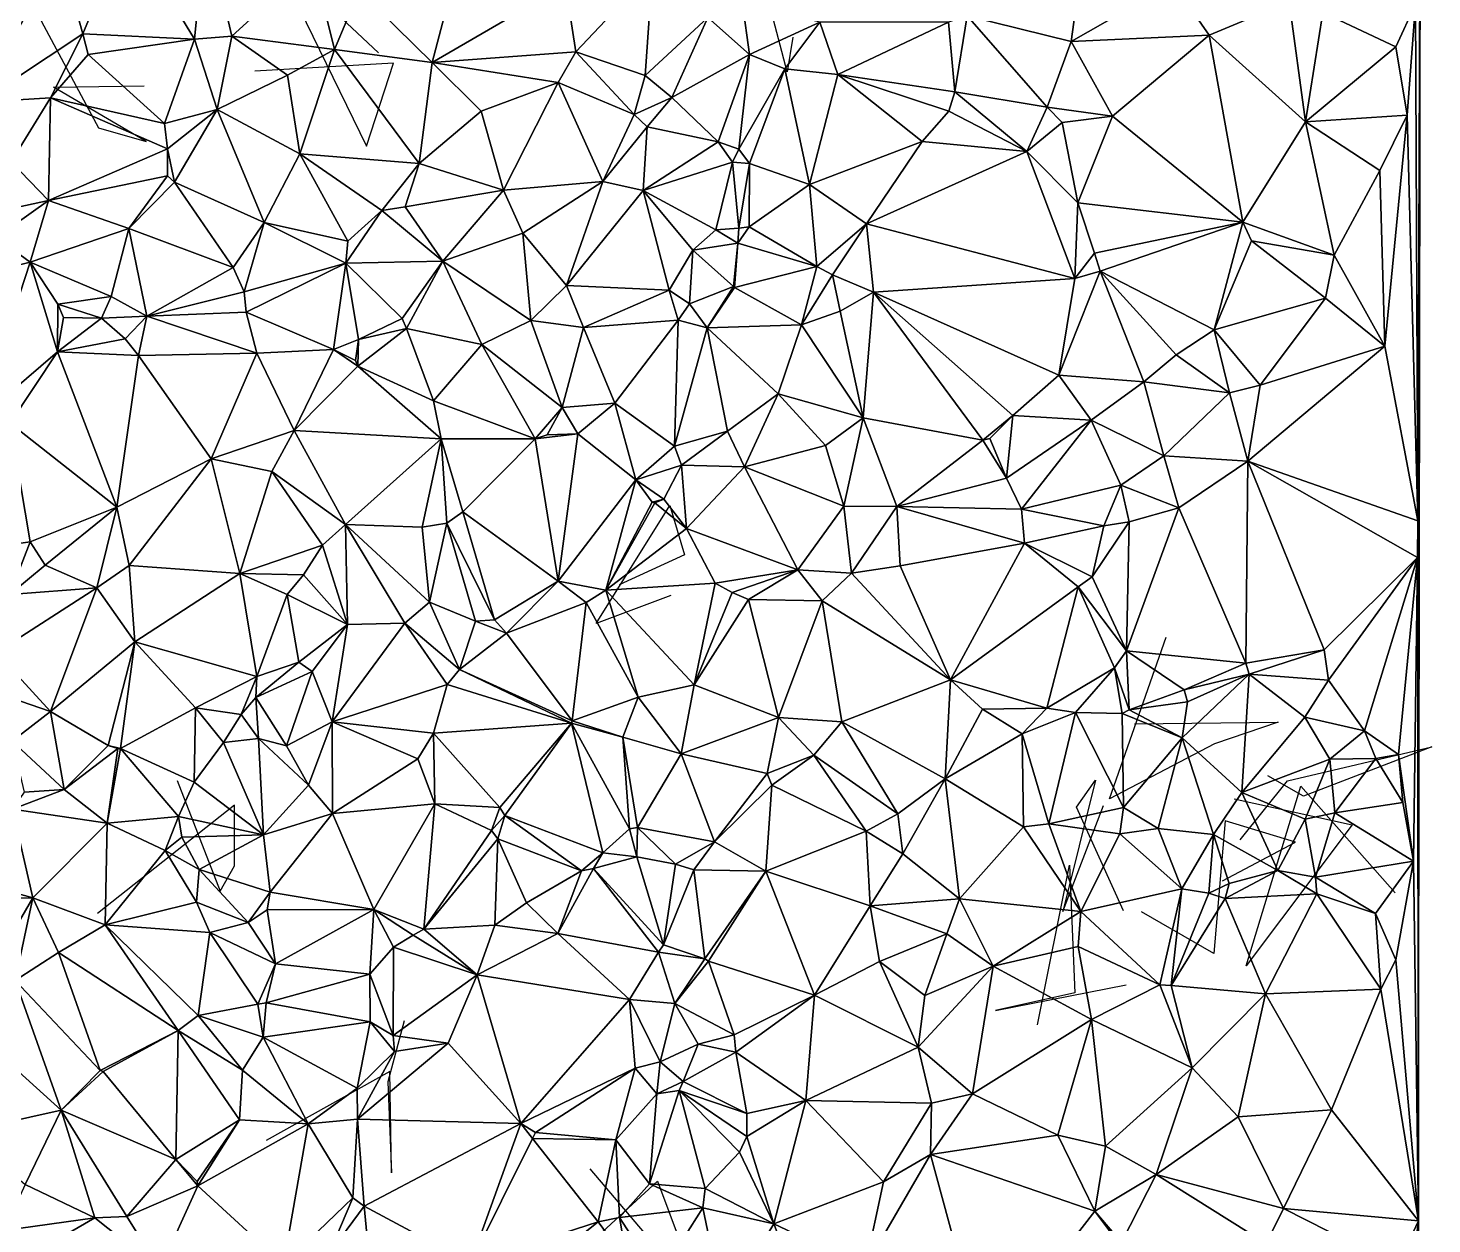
# Model space of a CAD drawing. Header units: metres. Extents: x -15.7 to 15.6, y -15.5 to 15.7.
# Drawn here: x 0.85 to 15.09, y -3.71 to 8.42 of the extents above; entities that cross this region are included whole.
import ezdxf

# ---------------------------------------------------------------- set-up
doc = ezdxf.new("R2010")
doc.units = ezdxf.units.M
doc.layers.add('CRACKS', color=1, linetype='Continuous')
doc.layers.add('STREET_MESH', color=7, linetype='Continuous')

msp = doc.modelspace()

# ---------------------------------------------------------------- linework, layer by layer
at = {"layer": 'CRACKS'}
for points in [[(8.608, 8.329, 0.1), (8.551, 7.976, 0.1), (8.148, 9.513, 0.1), (8.814, 9.637, 0.1), (7.325, 9.509, 0.1)], [(4.406, 8.169, 0.1), (3.331, 9.181, 0.1), (4.284, 7.223, 0.1), (4.557, 8.066, 0.1), (3.151, 7.985, 0.1)], [(0.909, 8.633, 0.1), (1.565, 7.407, 0.1), (2.05, 7.271, 0.1), (1.111, 7.82, 0.1), (2.028, 7.836, 0.1)], [(7.372, 2.664, 0.1), (6.616, 2.381, 0.1), (7.36, 3.577, 0.1), (7.509, 3.077, 0.1), (6.847, 2.772, 0.1)], [(12.074, 1.362, 0.1), (13.532, 1.378, 0.1), (12.885, 1.159, 0.1), (11.822, 0.6, 0.1), (12.396, 2.241, 0.1)], [(13.145, 0.187, 0.1), (13.626, 0.783, 0.1), (15.091, 1.129, 0.1), (13.788, 0.627, 0.1), (13.426, 0.834, 0.1)], [(2.365, 0.787, 0.1), (2.8, -0.336, 0.1), (2.947, -0.077, 0.1), (2.946, 0.538, 0.1), (1.557, -0.561, 0.1)], [(11.964, -0.534, 0.1), (11.488, 0.518, 0.1), (11.678, 0.792, 0.1), (11.347, -0.542, 0.1), (11.76, 0.533, 0.1)], [(13.086, 0.6, 0.1), (14.284, 0.338, 0.1), (13.206, -1.092, 0.1), (13.761, 0.731, 0.1), (14.718, -0.351, 0.1)], [(12.967, -0.231, 0.1), (13.709, 0.161, 0.1), (12.995, 0.377, 0.1), (12.879, -0.967, 0.1), (12.145, -0.546, 0.1)], [(11.091, -1.691, 0.1), (11.414, -0.072, 0.1), (11.469, -1.365, 0.1), (10.666, -1.545, 0.1), (11.991, -1.284, 0.1)], [(4.668, -1.652, 0.1), (4.501, -2.27, 0.1), (4.54, -3.194, 0.1), (4.521, -2.165, 0.1), (3.268, -2.863, 0.1)], [(5.952, -4.462, 0.1), (7.238, -3.278, 0.1), (7.696, -4.509, 0.1), (7.466, -4.227, 0.1), (6.552, -3.152, 0.1)]]:
    msp.add_polyline3d(points, dxfattribs=at)
at = {"layer": 'STREET_MESH'}
for points in [[(14.926, 8.662), (14.948, 3.423), (14.978, 11.698)], [(14.948, 3.423), (14.954, -3.679), (14.978, 11.698)], [(4.952, 8.071), (5.355, 9.62), (4.21, 8.803)], [(6.304, 8.858), (5.355, 9.62), (4.952, 8.071)], [(0.834, 9.43), (0.358, 7.67), (1.171, 9.204)], [(1.408, 8.361), (1.854, 9.439), (1.171, 9.204)], [(1.854, 9.439), (1.408, 8.361), (2.54, 8.307)], [(2.656, 9.468), (1.854, 9.439), (2.54, 8.307)], [(2.92, 8.339), (2.656, 9.468), (2.54, 8.307)], [(3.74, 9.09), (2.656, 9.468), (2.92, 8.339)], [(0.358, 7.67), (1.408, 8.361), (1.171, 9.204)], [(3.96, 8.203), (3.74, 9.09), (2.92, 8.339)], [(3.74, 9.09), (3.96, 8.203), (4.21, 8.803)], [(7.186, 9.005), (6.304, 8.858), (6.408, 8.179)], [(7.186, 9.005), (6.408, 8.179), (7.111, 7.941)], [(7.748, 8.529), (7.186, 9.005), (7.111, 7.941)], [(6.304, 8.858), (4.952, 8.071), (6.408, 8.179)], [(12.466, 8.876), (11.488, 8.677), (11.431, 8.283)], [(12.832, 8.35), (12.466, 8.876), (11.431, 8.283)], [(12.466, 8.876), (12.832, 8.35), (13.643, 8.688)], [(3.96, 8.203), (4.952, 8.071), (4.21, 8.803)], [(13.643, 8.688), (12.832, 8.35), (13.809, 7.469)], [(13.985, 8.579), (13.643, 8.688), (13.809, 7.469)], [(7.748, 8.529), (8.171, 8.151), (8.1, 8.665)], [(8.171, 8.151), (8.882, 8.48), (8.1, 8.665)], [(11.431, 8.283), (11.488, 8.677), (10.377, 8.543)], [(13.985, 8.579), (13.809, 7.469), (14.724, 8.231)], [(13.985, 8.579), (14.724, 8.231), (14.926, 8.662)], [(14.926, 8.662), (14.724, 8.231), (14.842, 7.538)], [(14.948, 3.423), (14.926, 8.662), (14.842, 7.538)], [(7.381, 7.715), (7.748, 8.529), (7.111, 7.941)], [(7.748, 8.529), (7.381, 7.715), (8.171, 8.151)], [(8.528, 8.006), (8.882, 8.48), (8.171, 8.151)], [(8.882, 8.48), (8.528, 8.006), (9.066, 7.95)], [(10.188, 8.481), (8.882, 8.48), (9.066, 7.95)], [(10.254, 7.774), (10.188, 8.481), (9.066, 7.95)], [(10.188, 8.481), (10.254, 7.774), (10.377, 8.543)], [(10.254, 7.774), (11.188, 7.619), (10.377, 8.543)], [(11.188, 7.619), (11.431, 8.283), (10.377, 8.543)], [(0.358, 7.67), (1.081, 7.714), (1.408, 8.361)], [(1.408, 8.361), (1.081, 7.714), (1.46, 8.153)], [(1.408, 8.361), (1.46, 8.153), (2.54, 8.307)], [(1.46, 8.153), (2.237, 7.453), (2.54, 8.307)], [(2.237, 7.453), (2.77, 7.593), (2.54, 8.307)], [(2.77, 7.593), (2.92, 8.339), (2.54, 8.307)], [(2.92, 8.339), (2.77, 7.593), (3.483, 7.942)], [(3.96, 8.203), (2.92, 8.339), (3.483, 7.942)], [(11.188, 7.619), (11.85, 7.527), (11.431, 8.283)], [(11.85, 7.527), (12.832, 8.35), (11.431, 8.283)], [(12.832, 8.35), (11.85, 7.527), (13.174, 6.452)], [(13.809, 7.469), (12.832, 8.35), (13.174, 6.452)], [(1.081, 7.714), (2.237, 7.453), (1.46, 8.153)], [(3.96, 8.203), (3.483, 7.942), (3.61, 7.145)], [(4.82, 7.045), (3.96, 8.203), (3.61, 7.145)], [(3.96, 8.203), (4.82, 7.045), (4.952, 8.071)], [(6.408, 8.179), (4.952, 8.071), (6.229, 7.869)], [(6.999, 7.544), (6.408, 8.179), (6.229, 7.869)], [(6.408, 8.179), (6.999, 7.544), (7.111, 7.941)], [(7.381, 7.715), (7.851, 7.268), (8.171, 8.151)], [(7.851, 7.268), (8.062, 7.193), (8.171, 8.151)], [(8.062, 7.193), (8.528, 8.006), (8.171, 8.151)], [(14.724, 8.231), (13.809, 7.469), (14.842, 7.538)], [(4.82, 7.045), (5.449, 7.576), (4.952, 8.071)], [(4.952, 8.071), (5.449, 7.576), (6.229, 7.869)], [(8.062, 7.193), (8.169, 7.047), (8.528, 8.006)], [(8.528, 8.006), (8.169, 7.047), (8.778, 6.832)], [(8.528, 8.006), (8.778, 6.832), (9.066, 7.95)], [(3.483, 7.942), (2.77, 7.593), (3.61, 7.145)], [(5.449, 7.576), (5.674, 6.775), (6.229, 7.869)], [(5.674, 6.775), (6.683, 6.864), (6.229, 7.869)], [(6.683, 6.864), (6.999, 7.544), (6.229, 7.869)], [(6.999, 7.544), (7.381, 7.715), (7.111, 7.941)], [(8.778, 6.832), (9.92, 7.269), (9.066, 7.95)], [(9.92, 7.269), (10.191, 7.578), (9.066, 7.95)], [(10.191, 7.578), (10.254, 7.774), (9.066, 7.95)], [(0.68, 7.062), (1.081, 7.714), (0.358, 7.67)], [(1.081, 7.714), (0.68, 7.062), (1.059, 6.673)], [(2.268, 7.194), (1.081, 7.714), (1.059, 6.673)], [(2.237, 7.453), (1.081, 7.714), (2.268, 7.194)], [(7.133, 7.417), (7.381, 7.715), (6.999, 7.544)], [(7.133, 7.417), (7.851, 7.268), (7.381, 7.715)], [(10.191, 7.578), (10.984, 7.167), (10.254, 7.774)], [(10.984, 7.167), (11.188, 7.619), (10.254, 7.774)], [(2.77, 7.593), (2.237, 7.453), (2.268, 7.194)], [(2.339, 6.857), (2.77, 7.593), (2.268, 7.194)], [(2.77, 7.593), (2.339, 6.857), (3.248, 6.449)], [(3.61, 7.145), (2.77, 7.593), (3.248, 6.449)], [(4.82, 7.045), (5.674, 6.775), (5.449, 7.576)], [(10.984, 7.167), (10.191, 7.578), (9.92, 7.269)], [(10.984, 7.167), (11.341, 7.463), (11.188, 7.619)], [(11.341, 7.463), (11.85, 7.527), (11.188, 7.619)], [(6.683, 6.864), (7.133, 7.417), (6.999, 7.544)], [(7.092, 6.772), (7.133, 7.417), (6.683, 6.864)], [(7.133, 7.417), (7.092, 6.772), (7.851, 7.268)], [(11.341, 7.463), (10.984, 7.167), (11.501, 6.648)], [(11.85, 7.527), (11.341, 7.463), (11.501, 6.648)], [(13.174, 6.452), (11.85, 7.527), (11.501, 6.648)], [(14.099, 6.116), (13.809, 7.469), (13.174, 6.452)], [(13.809, 7.469), (14.563, 6.975), (14.842, 7.538)], [(14.563, 6.975), (13.809, 7.469), (14.099, 6.116)], [(14.563, 6.975), (14.615, 5.194), (14.842, 7.538)], [(14.615, 5.194), (14.948, 3.423), (14.842, 7.538)], [(7.092, 6.772), (7.997, 7.06), (7.851, 7.268)], [(7.851, 7.268), (7.997, 7.06), (8.062, 7.193)], [(8.778, 6.832), (9.356, 6.435), (9.92, 7.269)], [(9.356, 6.435), (10.984, 7.167), (9.92, 7.269)], [(2.268, 6.92), (2.268, 7.194), (1.059, 6.673)], [(2.268, 6.92), (2.339, 6.857), (2.268, 7.194)], [(4.096, 6.258), (3.61, 7.145), (3.248, 6.449)], [(4.096, 6.258), (4.44, 6.57), (3.61, 7.145)], [(4.44, 6.57), (4.82, 7.045), (3.61, 7.145)], [(7.997, 7.06), (8.169, 7.047), (8.062, 7.193)], [(10.984, 7.167), (9.356, 6.435), (11.469, 5.881)], [(10.984, 7.167), (11.469, 5.881), (11.501, 6.648)], [(0.68, 7.062), (0.433, 6.536), (1.059, 6.673)], [(4.677, 6.608), (4.82, 7.045), (4.44, 6.57)], [(4.677, 6.608), (5.674, 6.775), (4.82, 7.045)], [(7.829, 6.375), (7.997, 7.06), (7.092, 6.772)], [(8.063, 6.39), (7.997, 7.06), (7.829, 6.375)], [(7.997, 7.06), (8.063, 6.39), (8.169, 7.047)], [(8.169, 7.047), (8.063, 6.39), (8.166, 6.404)], [(8.169, 7.047), (8.166, 6.404), (8.778, 6.832)], [(1.874, 6.388), (2.268, 6.92), (1.059, 6.673)], [(2.339, 6.857), (2.268, 6.92), (1.874, 6.388)], [(2.932, 5.993), (2.339, 6.857), (1.874, 6.388)], [(2.339, 6.857), (2.932, 5.993), (3.248, 6.449)], [(5.674, 6.775), (5.872, 6.341), (6.683, 6.864)], [(5.872, 6.341), (6.314, 5.808), (6.683, 6.864)], [(6.314, 5.808), (7.092, 6.772), (6.683, 6.864)], [(14.615, 5.194), (14.563, 6.975), (14.099, 6.116)], [(5.674, 6.775), (4.677, 6.608), (5.06, 6.057)], [(5.872, 6.341), (5.674, 6.775), (5.06, 6.057)], [(6.314, 5.808), (7.354, 5.76), (7.092, 6.772)], [(7.829, 6.375), (7.092, 6.772), (7.594, 6.167)], [(7.092, 6.772), (7.354, 5.76), (7.594, 6.167)], [(8.166, 6.404), (8.851, 6.003), (8.778, 6.832)], [(8.851, 6.003), (9.356, 6.435), (8.778, 6.832)], [(0.433, 6.536), (0.527, 6.295), (1.059, 6.673)], [(0.527, 6.295), (0.872, 6.047), (1.059, 6.673)], [(0.872, 6.047), (1.874, 6.388), (1.059, 6.673)], [(4.44, 6.57), (4.076, 6.036), (5.06, 6.057)], [(4.096, 6.258), (4.076, 6.036), (4.44, 6.57)], [(4.677, 6.608), (4.44, 6.57), (5.06, 6.057)], [(11.469, 5.881), (11.669, 6.138), (11.501, 6.648)], [(11.669, 6.138), (13.174, 6.452), (11.501, 6.648)], [(2.932, 5.993), (3.043, 5.744), (3.248, 6.449)], [(3.043, 5.744), (4.076, 6.036), (3.248, 6.449)], [(4.076, 6.036), (4.096, 6.258), (3.248, 6.449)], [(8.851, 6.003), (9.013, 5.918), (9.356, 6.435)], [(9.356, 6.435), (9.013, 5.918), (9.428, 5.741)], [(11.469, 5.881), (9.356, 6.435), (9.428, 5.741)], [(11.669, 6.138), (11.728, 5.954), (13.174, 6.452)], [(11.728, 5.954), (12.882, 5.36), (13.174, 6.452)], [(12.882, 5.36), (13.262, 6.263), (13.174, 6.452)], [(13.262, 6.263), (14.099, 6.116), (13.174, 6.452)], [(0.872, 6.047), (0.527, 6.295), (-0.697, 5.657)], [(0.872, 6.047), (1.694, 5.699), (1.874, 6.388)], [(1.694, 5.699), (2.058, 5.498), (1.874, 6.388)], [(2.058, 5.498), (2.932, 5.993), (1.874, 6.388)], [(5.952, 5.455), (5.872, 6.341), (5.06, 6.057)], [(6.314, 5.808), (5.872, 6.341), (5.952, 5.455)], [(8.051, 6.238), (7.829, 6.375), (7.594, 6.167)], [(8.063, 6.39), (7.829, 6.375), (8.051, 6.238)], [(8.166, 6.404), (8.051, 6.238), (8.851, 6.003)], [(8.063, 6.39), (8.051, 6.238), (8.166, 6.404)], [(7.354, 5.76), (7.562, 5.622), (7.594, 6.167)], [(7.562, 5.622), (8.007, 5.799), (7.594, 6.167)], [(8.007, 5.799), (8.051, 6.238), (7.594, 6.167)], [(8.018, 5.789), (8.051, 6.238), (8.007, 5.799)], [(8.051, 6.238), (8.018, 5.789), (8.851, 6.003)], [(11.728, 5.954), (11.669, 6.138), (11.469, 5.881)], [(14.013, 5.681), (13.262, 6.263), (12.882, 5.36)], [(13.262, 6.263), (14.013, 5.681), (14.099, 6.116)], [(0.872, 6.047), (-0.697, 5.657), (0.349, 4.448)], [(1.149, 5.137), (0.872, 6.047), (0.349, 4.448)], [(1.149, 5.137), (1.153, 5.619), (0.872, 6.047)], [(1.153, 5.619), (1.694, 5.699), (0.872, 6.047)], [(2.932, 5.993), (2.058, 5.498), (3.043, 5.744)], [(4.076, 6.036), (3.043, 5.744), (3.065, 5.54)], [(3.95, 5.159), (4.076, 6.036), (3.065, 5.54)], [(3.95, 5.159), (4.205, 5.261), (4.076, 6.036)], [(4.076, 6.036), (4.646, 5.475), (5.06, 6.057)], [(4.076, 6.036), (4.205, 5.261), (4.646, 5.475)], [(4.646, 5.475), (4.692, 5.373), (5.06, 6.057)], [(4.692, 5.373), (5.456, 5.209), (5.06, 6.057)], [(5.456, 5.209), (5.952, 5.455), (5.06, 6.057)], [(8.851, 6.003), (8.018, 5.789), (8.698, 5.41)], [(9.013, 5.918), (8.851, 6.003), (8.698, 5.41)], [(14.013, 5.681), (14.615, 5.194), (14.099, 6.116)], [(9.09, 5.549), (9.013, 5.918), (8.698, 5.41)], [(9.013, 5.918), (9.09, 5.549), (9.428, 5.741)], [(11.308, 4.901), (11.469, 5.881), (9.428, 5.741)], [(11.728, 5.954), (11.308, 4.901), (12.169, 4.833)], [(11.308, 4.901), (11.728, 5.954), (11.469, 5.881)], [(11.728, 5.954), (12.498, 5.107), (12.882, 5.36)], [(12.498, 5.107), (11.728, 5.954), (12.169, 4.833)], [(1.694, 5.699), (1.153, 5.619), (1.598, 5.477)], [(1.694, 5.699), (1.598, 5.477), (2.058, 5.498)], [(3.043, 5.744), (2.058, 5.498), (3.065, 5.54)], [(6.485, 5.383), (6.314, 5.808), (5.952, 5.455)], [(6.485, 5.383), (7.354, 5.76), (6.314, 5.808)], [(7.354, 5.76), (6.485, 5.383), (7.447, 5.459)], [(7.562, 5.622), (7.354, 5.76), (7.447, 5.459)], [(7.562, 5.622), (7.739, 5.378), (8.007, 5.799)], [(7.739, 5.378), (8.018, 5.789), (8.007, 5.799)], [(8.018, 5.789), (7.739, 5.378), (8.698, 5.41)], [(9.09, 5.549), (9.324, 4.465), (9.428, 5.741)], [(9.428, 5.741), (9.324, 4.465), (10.538, 4.24)], [(10.842, 4.491), (9.428, 5.741), (10.538, 4.24)], [(10.842, 4.491), (11.308, 4.901), (9.428, 5.741)], [(1.211, 5.484), (1.153, 5.619), (1.149, 5.137)], [(1.153, 5.619), (1.211, 5.484), (1.598, 5.477)], [(7.739, 5.378), (7.562, 5.622), (7.447, 5.459)], [(14.013, 5.681), (12.882, 5.36), (13.348, 4.797)], [(14.615, 5.194), (14.013, 5.681), (13.348, 4.797)], [(1.598, 5.477), (1.211, 5.484), (1.149, 5.137)], [(1.837, 5.269), (1.598, 5.477), (1.149, 5.137)], [(1.598, 5.477), (1.837, 5.269), (2.058, 5.498)], [(2.058, 5.498), (1.837, 5.269), (1.972, 5.098)], [(3.174, 5.123), (2.058, 5.498), (1.972, 5.098)], [(2.058, 5.498), (3.174, 5.123), (3.065, 5.54)], [(3.174, 5.123), (3.95, 5.159), (3.065, 5.54)], [(4.205, 5.261), (4.692, 5.373), (4.646, 5.475)], [(5.456, 5.209), (6.268, 4.57), (5.952, 5.455)], [(6.268, 4.57), (6.485, 5.383), (5.952, 5.455)], [(6.485, 5.383), (6.803, 4.615), (7.447, 5.459)], [(7.447, 5.459), (6.803, 4.615), (7.408, 4.18)], [(7.739, 5.378), (7.447, 5.459), (7.408, 4.18)], [(9.324, 4.465), (9.09, 5.549), (8.698, 5.41)], [(1.837, 5.269), (1.149, 5.137), (1.972, 5.098)], [(4.692, 5.373), (4.198, 4.991), (4.965, 4.639)], [(4.205, 5.261), (4.198, 4.991), (4.692, 5.373)], [(5.456, 5.209), (4.692, 5.373), (4.965, 4.639)], [(6.803, 4.615), (6.485, 5.383), (6.268, 4.57)], [(7.739, 5.378), (7.408, 4.18), (7.946, 4.331)], [(7.739, 5.378), (8.459, 4.709), (8.698, 5.41)], [(8.459, 4.709), (7.739, 5.378), (7.946, 4.331)], [(8.459, 4.709), (9.324, 4.465), (8.698, 5.41)], [(12.882, 5.36), (12.498, 5.107), (13.037, 4.719)], [(12.882, 5.36), (13.037, 4.719), (13.348, 4.797)], [(0.67, 4.412), (1.149, 5.137), (0.349, 4.448)], [(1.149, 5.137), (0.67, 4.412), (1.751, 3.56)], [(1.972, 5.098), (1.149, 5.137), (1.751, 3.56)], [(3.551, 4.337), (3.95, 5.159), (3.174, 5.123)], [(4.198, 4.991), (3.95, 5.159), (3.551, 4.337)], [(4.174, 5.048), (4.205, 5.261), (3.95, 5.159)], [(4.174, 5.048), (3.95, 5.159), (4.198, 4.991)], [(4.205, 5.261), (4.174, 5.048), (4.198, 4.991)], [(5.994, 4.252), (5.456, 5.209), (4.965, 4.639)], [(6.268, 4.57), (5.456, 5.209), (5.994, 4.252)], [(14.615, 5.194), (13.348, 4.797), (13.223, 4.026)], [(14.948, 3.423), (14.615, 5.194), (13.223, 4.026)], [(2.708, 4.049), (1.972, 5.098), (1.751, 3.56)], [(3.174, 5.123), (1.972, 5.098), (2.708, 4.049)], [(3.551, 4.337), (3.174, 5.123), (2.708, 4.049)], [(4.198, 4.991), (3.551, 4.337), (5.042, 4.254)], [(4.965, 4.639), (4.198, 4.991), (5.042, 4.254)], [(13.037, 4.719), (12.498, 5.107), (12.169, 4.833)], [(11.635, 4.443), (11.308, 4.901), (10.842, 4.491)], [(11.308, 4.901), (11.635, 4.443), (12.169, 4.833)], [(8.12, 3.97), (8.459, 4.709), (7.946, 4.331)], [(8.459, 4.709), (8.12, 3.97), (8.941, 4.186)], [(9.324, 4.465), (8.459, 4.709), (8.941, 4.186)], [(11.635, 4.443), (12.372, 4.08), (12.169, 4.833)], [(12.372, 4.08), (13.037, 4.719), (12.169, 4.833)], [(13.037, 4.719), (12.372, 4.08), (13.223, 4.026)], [(13.348, 4.797), (13.037, 4.719), (13.223, 4.026)], [(5.994, 4.252), (4.965, 4.639), (5.042, 4.254)], [(6.117, 4.294), (6.268, 4.57), (5.994, 4.252)], [(6.268, 4.57), (6.117, 4.294), (6.429, 4.304)], [(6.803, 4.615), (6.268, 4.57), (6.429, 4.304)], [(6.803, 4.615), (6.429, 4.304), (7.018, 3.837)], [(7.408, 4.18), (6.803, 4.615), (7.018, 3.837)], [(9.128, 3.571), (9.324, 4.465), (8.941, 4.186)], [(9.664, 3.566), (9.324, 4.465), (9.128, 3.571)], [(9.324, 4.465), (9.664, 3.566), (10.538, 4.24)], [(10.609, 4.256), (10.842, 4.491), (10.538, 4.24)], [(10.609, 4.256), (10.775, 3.853), (10.842, 4.491)], [(10.775, 3.853), (11.635, 4.443), (10.842, 4.491)], [(10.927, 3.539), (11.635, 4.443), (10.775, 3.853)], [(11.635, 4.443), (10.927, 3.539), (11.936, 3.783)], [(11.635, 4.443), (11.936, 3.783), (12.372, 4.08)], [(0.67, 4.412), (0.508, 3.159), (0.873, 3.208)], [(0.67, 4.412), (0.873, 3.208), (1.751, 3.56)], [(3.551, 4.337), (2.708, 4.049), (3.323, 3.923)], [(4.071, 3.385), (3.551, 4.337), (3.323, 3.923)], [(3.551, 4.337), (4.071, 3.385), (5.042, 4.254)], [(6.229, 2.811), (6.429, 4.304), (5.994, 4.252)], [(6.429, 4.304), (6.117, 4.294), (5.994, 4.252)], [(6.429, 4.304), (6.229, 2.811), (7.018, 3.837)], [(7.408, 4.18), (7.481, 3.988), (7.946, 4.331)], [(7.481, 3.988), (8.12, 3.97), (7.946, 4.331)], [(4.071, 3.385), (4.85, 3.359), (5.042, 4.254)], [(4.85, 3.359), (5.099, 3.397), (5.042, 4.254)], [(5.261, 3.512), (5.994, 4.252), (5.042, 4.254)], [(5.099, 3.397), (5.261, 3.512), (5.042, 4.254)], [(6.229, 2.811), (5.994, 4.252), (5.261, 3.512)], [(7.481, 3.988), (7.408, 4.18), (7.018, 3.837)], [(8.12, 3.97), (9.128, 3.571), (8.941, 4.186)], [(9.664, 3.566), (10.775, 3.853), (10.538, 4.24)], [(10.775, 3.853), (10.609, 4.256), (10.538, 4.24)], [(2.708, 4.049), (1.751, 3.56), (1.877, 2.969)], [(2.999, 2.889), (2.708, 4.049), (1.877, 2.969)], [(2.708, 4.049), (2.999, 2.889), (3.323, 3.923)], [(7.301, 3.643), (7.481, 3.988), (7.018, 3.837)], [(7.481, 3.988), (7.301, 3.643), (7.531, 3.344)], [(8.12, 3.97), (7.481, 3.988), (7.531, 3.344)], [(11.936, 3.783), (12.525, 3.555), (12.372, 4.08)], [(12.372, 4.08), (12.525, 3.555), (13.223, 4.026)], [(12.525, 3.555), (13.204, 1.977), (13.223, 4.026)], [(13.204, 1.977), (13.998, 2.114), (13.223, 4.026)], [(14.944, 3.05), (14.948, 3.423), (13.223, 4.026)], [(13.998, 2.114), (14.944, 3.05), (13.223, 4.026)], [(2.999, 2.889), (3.839, 3.175), (3.323, 3.923)], [(3.839, 3.175), (4.071, 3.385), (3.323, 3.923)], [(8.12, 3.97), (7.531, 3.344), (8.661, 2.926)], [(9.128, 3.571), (8.12, 3.97), (8.661, 2.926)], [(10.927, 3.539), (10.775, 3.853), (9.664, 3.566)], [(6.229, 2.811), (6.713, 2.717), (7.018, 3.837)], [(6.713, 2.717), (7.181, 3.611), (7.018, 3.837)], [(7.181, 3.611), (7.301, 3.643), (7.018, 3.837)], [(10.927, 3.539), (11.764, 3.37), (11.936, 3.783)], [(11.764, 3.37), (12.021, 3.413), (11.936, 3.783)], [(11.936, 3.783), (12.021, 3.413), (12.525, 3.555)], [(0.873, 3.208), (1.027, 2.971), (1.751, 3.56)], [(1.027, 2.971), (1.548, 2.741), (1.751, 3.56)], [(1.751, 3.56), (1.548, 2.741), (1.877, 2.969)], [(6.713, 2.717), (7.208, 3.604), (7.181, 3.611)], [(7.208, 3.604), (6.713, 2.717), (7.531, 3.344)], [(7.208, 3.604), (7.301, 3.643), (7.181, 3.611)], [(7.301, 3.643), (7.208, 3.604), (7.531, 3.344)], [(9.203, 2.89), (9.128, 3.571), (8.661, 2.926)], [(9.203, 2.89), (9.664, 3.566), (9.128, 3.571)], [(9.664, 3.566), (9.203, 2.89), (9.698, 2.966)], [(10.958, 3.196), (9.664, 3.566), (9.698, 2.966)], [(10.958, 3.196), (10.927, 3.539), (9.664, 3.566)], [(5.261, 3.512), (5.099, 3.397), (5.583, 2.416)], [(6.229, 2.811), (5.261, 3.512), (5.583, 2.416)], [(11.764, 3.37), (10.927, 3.539), (10.958, 3.196)], [(12.525, 3.555), (11.995, 2.103), (13.204, 1.977)], [(12.021, 3.413), (11.995, 2.103), (12.525, 3.555)], [(14.948, 3.423), (14.944, 3.05), (14.954, -3.679)], [(4.092, 2.37), (4.071, 3.385), (3.839, 3.175)], [(4.925, 2.598), (4.071, 3.385), (4.675, 2.382)], [(4.071, 3.385), (4.092, 2.37), (4.675, 2.382)], [(4.85, 3.359), (4.071, 3.385), (4.925, 2.598)], [(5.099, 3.397), (4.85, 3.359), (4.925, 2.598)], [(5.099, 3.397), (4.925, 2.598), (5.389, 2.405)], [(5.099, 3.397), (5.389, 2.405), (5.583, 2.416)], [(6.713, 2.717), (7.823, 2.789), (7.531, 3.344)], [(7.531, 3.344), (7.823, 2.789), (8.661, 2.926)], [(11.764, 3.37), (10.958, 3.196), (11.646, 2.852)], [(11.995, 2.103), (12.021, 3.413), (11.646, 2.852)], [(12.021, 3.413), (11.764, 3.37), (11.646, 2.852)], [(0.508, 3.159), (0.667, 2.675), (0.873, 3.208)], [(0.667, 2.675), (1.027, 2.971), (0.873, 3.208)], [(3.647, 2.875), (3.839, 3.175), (2.999, 2.889)], [(3.647, 2.875), (4.092, 2.37), (3.839, 3.175)], [(10.958, 3.196), (9.698, 2.966), (10.209, 1.808)], [(11.503, 2.752), (10.958, 3.196), (10.209, 1.808)], [(10.958, 3.196), (11.503, 2.752), (11.646, 2.852)], [(14.042, 1.807), (14.944, 3.05), (13.998, 2.114)], [(14.042, 1.807), (14.407, 1.291), (14.944, 3.05)], [(14.944, 3.05), (14.407, 1.291), (14.752, 1.051)], [(14.944, 3.05), (14.752, 1.051), (14.904, -0.031)], [(14.954, -3.679), (14.944, 3.05), (14.904, -0.031)], [(1.027, 2.971), (0.667, 2.675), (1.548, 2.741)], [(1.548, 2.741), (1.936, 2.195), (1.877, 2.969)], [(1.936, 2.195), (2.999, 2.889), (1.877, 2.969)], [(3.172, 1.842), (2.999, 2.889), (1.936, 2.195)], [(3.172, 1.842), (3.479, 2.676), (2.999, 2.889)], [(3.479, 2.676), (3.647, 2.875), (2.999, 2.889)], [(3.647, 2.875), (3.479, 2.676), (4.092, 2.37)], [(7.823, 2.789), (7.993, 2.695), (8.661, 2.926)], [(7.993, 2.695), (8.161, 2.625), (8.661, 2.926)], [(8.161, 2.625), (8.905, 2.609), (8.661, 2.926)], [(8.905, 2.609), (9.203, 2.89), (8.661, 2.926)], [(9.203, 2.89), (8.905, 2.609), (10.209, 1.808)], [(9.698, 2.966), (9.203, 2.89), (10.209, 1.808)], [(11.503, 2.752), (11.995, 2.103), (11.646, 2.852)], [(1.548, 2.741), (0.529, 2.087), (1.08, 1.489)], [(1.548, 2.741), (0.667, 2.675), (0.529, 2.087)], [(1.936, 2.195), (1.548, 2.741), (1.08, 1.489)], [(5.705, 2.283), (6.229, 2.811), (5.583, 2.416)], [(6.512, 2.593), (6.229, 2.811), (5.705, 2.283)], [(6.512, 2.593), (6.713, 2.717), (6.229, 2.811)], [(6.713, 2.717), (6.512, 2.593), (7.039, 1.632)], [(7.823, 2.789), (6.713, 2.717), (7.61, 1.758)], [(6.713, 2.717), (7.039, 1.632), (7.61, 1.758)], [(7.993, 2.695), (7.823, 2.789), (7.61, 1.758)], [(11.186, 1.52), (11.503, 2.752), (10.209, 1.808)], [(11.872, 1.93), (11.503, 2.752), (11.186, 1.52)], [(11.872, 1.93), (11.995, 2.103), (11.503, 2.752)], [(3.599, 1.989), (3.479, 2.676), (3.172, 1.842)], [(3.479, 2.676), (3.599, 1.989), (4.092, 2.37)], [(4.925, 2.598), (4.675, 2.382), (5.227, 1.914)], [(5.389, 2.405), (4.925, 2.598), (5.227, 1.914)], [(6.37, 1.394), (6.512, 2.593), (5.705, 2.283)], [(7.039, 1.632), (6.512, 2.593), (6.37, 1.394)], [(8.161, 2.625), (7.993, 2.695), (7.61, 1.758)], [(8.463, 1.428), (8.161, 2.625), (7.61, 1.758)], [(8.463, 1.428), (8.905, 2.609), (8.161, 2.625)], [(8.905, 2.609), (8.463, 1.428), (9.106, 1.383)], [(8.905, 2.609), (9.106, 1.383), (10.209, 1.808)], [(3.599, 1.989), (3.733, 1.894), (4.092, 2.37)], [(4.092, 2.37), (3.733, 1.894), (3.936, 1.381)], [(5.104, 1.763), (4.675, 2.382), (3.936, 1.381)], [(4.675, 2.382), (4.092, 2.37), (3.936, 1.381)], [(4.675, 2.382), (5.104, 1.763), (5.227, 1.914)], [(5.389, 2.405), (5.227, 1.914), (5.705, 2.283)], [(5.227, 1.914), (6.37, 1.394), (5.705, 2.283)], [(5.389, 2.405), (5.705, 2.283), (5.583, 2.416)], [(1.666, 1.143), (1.936, 2.195), (1.08, 1.489)], [(1.666, 1.143), (1.791, 1.113), (1.936, 2.195)], [(1.791, 1.113), (2.552, 1.523), (1.936, 2.195)], [(2.552, 1.523), (3.172, 1.842), (1.936, 2.195)], [(0.529, 2.087), (0.368, 1.73), (1.08, 1.489)], [(11.872, 1.93), (12.02, 1.503), (11.995, 2.103)], [(11.995, 2.103), (12.578, 1.708), (13.204, 1.977)], [(12.02, 1.503), (12.578, 1.708), (11.995, 2.103)], [(13.238, 1.867), (13.998, 2.114), (13.204, 1.977)], [(13.238, 1.867), (14.042, 1.807), (13.998, 2.114)], [(3.599, 1.989), (3.172, 1.842), (3.163, 1.628)], [(3.733, 1.894), (3.599, 1.989), (3.163, 1.628)], [(3.472, 1.139), (3.733, 1.894), (3.163, 1.628)], [(3.733, 1.894), (3.472, 1.139), (3.936, 1.381)], [(5.227, 1.914), (5.104, 1.763), (6.364, 1.369)], [(6.37, 1.394), (5.227, 1.914), (6.364, 1.369)], [(11.475, 1.478), (11.872, 1.93), (11.186, 1.52)], [(11.475, 1.478), (11.949, 1.466), (11.872, 1.93)], [(11.949, 1.466), (12.02, 1.503), (11.872, 1.93)], [(13.238, 1.867), (12.558, 1.219), (13.163, 0.665)], [(13.238, 1.867), (12.613, 1.584), (12.558, 1.219)], [(12.578, 1.708), (13.238, 1.867), (13.204, 1.977)], [(12.578, 1.708), (12.613, 1.584), (13.238, 1.867)], [(13.804, 1.429), (13.238, 1.867), (13.163, 0.665)], [(13.804, 1.429), (14.042, 1.807), (13.238, 1.867)], [(0.368, 1.73), (0.692, 1.188), (1.08, 1.489)], [(3.013, 1.457), (3.172, 1.842), (2.552, 1.523)], [(3.172, 1.842), (3.013, 1.457), (3.163, 1.628)], [(5.104, 1.763), (3.936, 1.381), (4.963, 1.269)], [(6.364, 1.369), (5.104, 1.763), (4.963, 1.269)], [(7.039, 1.632), (7.476, 1.058), (7.61, 1.758)], [(7.476, 1.058), (8.463, 1.428), (7.61, 1.758)], [(9.106, 1.383), (10.154, 0.806), (10.209, 1.808)], [(10.154, 0.806), (10.534, 1.511), (10.209, 1.808)], [(10.534, 1.511), (11.186, 1.52), (10.209, 1.808)], [(14.042, 1.807), (13.804, 1.429), (14.407, 1.291)], [(3.013, 1.457), (3.188, 1.212), (3.163, 1.628)], [(3.188, 1.212), (3.472, 1.139), (3.163, 1.628)], [(6.884, 1.227), (7.039, 1.632), (6.37, 1.394)], [(7.039, 1.632), (6.884, 1.227), (7.476, 1.058)], [(12.02, 1.503), (12.613, 1.584), (12.578, 1.708)], [(12.613, 1.584), (12.02, 1.503), (12.558, 1.219)], [(0.692, 1.188), (1.219, 0.695), (1.08, 1.489)], [(1.219, 0.695), (1.666, 1.143), (1.08, 1.489)], [(2.552, 1.523), (1.791, 1.113), (2.536, 0.77)], [(2.833, 1.174), (2.552, 1.523), (2.536, 0.77)], [(2.833, 1.174), (3.013, 1.457), (2.552, 1.523)], [(3.013, 1.457), (2.833, 1.174), (3.188, 1.212)], [(8.35, 0.858), (8.463, 1.428), (7.476, 1.058)], [(8.463, 1.428), (8.35, 0.858), (8.821, 1.043)], [(8.463, 1.428), (8.821, 1.043), (9.106, 1.383)], [(10.534, 1.511), (10.154, 0.806), (10.935, 1.26)], [(11.186, 1.52), (10.534, 1.511), (10.935, 1.26)], [(11.475, 1.478), (11.186, 1.52), (10.935, 1.26)], [(11.206, 0.348), (11.475, 1.478), (10.935, 1.26)], [(11.964, 0.514), (11.475, 1.478), (11.206, 0.348)], [(11.949, 1.466), (11.475, 1.478), (11.964, 0.514)], [(12.02, 1.503), (11.949, 1.466), (12.558, 1.219)], [(12.558, 1.219), (11.949, 1.466), (11.964, 0.514)], [(14.056, 1.004), (13.804, 1.429), (13.163, 0.665)], [(14.407, 1.291), (13.804, 1.429), (14.056, 1.004)], [(3.472, 1.139), (3.697, 0.741), (3.936, 1.381)], [(3.697, 0.741), (3.939, 0.452), (3.936, 1.381)], [(3.936, 1.381), (4.807, 1.007), (4.963, 1.269)], [(3.939, 0.452), (4.807, 1.007), (3.936, 1.381)], [(5.636, 0.515), (6.364, 1.369), (4.963, 1.269)], [(5.636, 0.515), (5.688, 0.434), (6.364, 1.369)], [(5.688, 0.434), (6.681, 0.055), (6.364, 1.369)], [(6.884, 1.227), (6.37, 1.394), (6.364, 1.369)], [(6.681, 0.055), (6.952, 0.296), (6.364, 1.369)], [(6.952, 0.296), (6.884, 1.227), (6.364, 1.369)], [(9.106, 1.383), (8.821, 1.043), (9.675, 0.449)], [(10.154, 0.806), (9.106, 1.383), (9.675, 0.449)], [(14.407, 1.291), (14.056, 1.004), (14.522, 1.012)], [(14.752, 1.051), (14.407, 1.291), (14.522, 1.012)], [(0.814, 0.668), (1.219, 0.695), (0.692, 1.188)], [(1.219, 0.695), (1.761, 1.112), (1.666, 1.143)], [(1.666, 1.143), (1.761, 1.112), (1.791, 1.113)], [(3.24, 0.236), (2.833, 1.174), (2.536, 0.77)], [(3.188, 1.212), (2.833, 1.174), (3.24, 0.236)], [(3.697, 0.741), (3.188, 1.212), (3.24, 0.236)], [(3.697, 0.741), (3.472, 1.139), (3.188, 1.212)], [(4.807, 1.007), (4.979, 0.552), (4.963, 1.269)], [(4.979, 0.552), (5.636, 0.515), (4.963, 1.269)], [(6.884, 1.227), (7.032, 0.31), (7.476, 1.058)], [(6.884, 1.227), (6.952, 0.296), (7.032, 0.31)], [(10.154, 0.806), (10.948, 0.316), (10.935, 1.26)], [(10.948, 0.316), (11.206, 0.348), (10.935, 1.26)], [(12.316, 0.3), (12.558, 1.219), (11.964, 0.514)], [(12.316, 0.3), (12.876, 0.241), (12.558, 1.219)], [(12.558, 1.219), (12.876, 0.241), (13.163, 0.665)], [(1.761, 1.112), (1.219, 0.695), (1.655, 0.354)], [(2.377, 0.422), (1.791, 1.113), (1.655, 0.354)], [(1.791, 1.113), (1.761, 1.112), (1.655, 0.354)], [(1.791, 1.113), (2.377, 0.422), (2.536, 0.77)], [(4.807, 1.007), (3.939, 0.452), (4.979, 0.552)], [(7.476, 1.058), (7.032, 0.31), (7.816, 0.166)], [(8.35, 0.858), (7.476, 1.058), (7.816, 0.166)], [(8.821, 1.043), (8.35, 0.858), (8.395, 0.74)], [(9.352, 0.274), (8.821, 1.043), (8.395, 0.74)], [(8.821, 1.043), (9.352, 0.274), (9.675, 0.449)], [(13.807, 0.394), (14.056, 1.004), (13.163, 0.665)], [(13.807, 0.394), (14.105, 0.459), (14.056, 1.004)], [(14.056, 1.004), (14.105, 0.459), (14.522, 1.012)], [(14.105, 0.459), (14.798, 0.563), (14.522, 1.012)], [(14.798, 0.563), (14.752, 1.051), (14.522, 1.012)], [(14.752, 1.051), (14.798, 0.563), (14.904, -0.031)], [(8.395, 0.74), (8.35, 0.858), (7.816, 0.166)], [(2.377, 0.422), (3.24, 0.236), (2.536, 0.77)], [(3.939, 0.452), (3.697, 0.741), (3.24, 0.236)], [(8.336, -0.132), (8.395, 0.74), (7.816, 0.166)], [(9.352, 0.274), (8.395, 0.74), (8.336, -0.132)], [(9.725, 0.044), (10.154, 0.806), (9.675, 0.449)], [(9.725, 0.044), (10.3, -0.414), (10.154, 0.806)], [(10.3, -0.414), (10.948, 0.316), (10.154, 0.806)], [(1.219, 0.695), (0.695, 0.495), (1.655, 0.354)], [(1.219, 0.695), (0.814, 0.668), (0.695, 0.495)], [(13.163, 0.665), (12.876, 0.241), (13.527, -0.126)], [(13.807, 0.394), (13.163, 0.665), (13.527, -0.126)], [(0.901, -0.404), (0.695, 0.495), (-0.248, -0.081)], [(0.695, 0.495), (0.901, -0.404), (1.655, 0.354)], [(3.939, 0.452), (3.24, 0.236), (3.308, -0.346)], [(4.36, -0.521), (3.939, 0.452), (3.308, -0.346)], [(4.979, 0.552), (3.939, 0.452), (4.36, -0.521)], [(4.867, -0.722), (4.979, 0.552), (4.36, -0.521)], [(4.979, 0.552), (4.867, -0.722), (5.553, 0.281)], [(5.636, 0.515), (4.979, 0.552), (5.553, 0.281)], [(5.688, 0.434), (5.636, 0.515), (5.553, 0.281)], [(5.616, 0.197), (5.688, 0.434), (5.553, 0.281)], [(5.616, 0.197), (6.464, -0.129), (5.688, 0.434)], [(5.688, 0.434), (6.464, -0.129), (6.681, 0.055)], [(9.352, 0.274), (9.725, 0.044), (9.675, 0.449)], [(11.925, 0.248), (11.964, 0.514), (11.206, 0.348)], [(11.925, 0.248), (12.316, 0.3), (11.964, 0.514)], [(14.105, 0.459), (13.807, 0.394), (13.909, -0.192)], [(14.105, 0.459), (13.909, -0.192), (14.904, -0.031)], [(14.798, 0.563), (14.105, 0.459), (14.904, -0.031)], [(1.655, 0.354), (0.901, -0.404), (1.634, -0.678)], [(1.655, 0.354), (1.634, -0.678), (2.244, 0.077)], [(2.377, 0.422), (1.655, 0.354), (2.244, 0.077)], [(2.411, 0.211), (2.377, 0.422), (2.244, 0.077)], [(3.24, 0.236), (2.377, 0.422), (2.411, 0.211)], [(7.027, 0.014), (6.952, 0.296), (6.681, 0.055)], [(6.952, 0.296), (7.027, 0.014), (7.032, 0.31)], [(7.027, 0.014), (7.42, -0.062), (7.032, 0.31)], [(7.032, 0.31), (7.42, -0.062), (7.816, 0.166)], [(10.948, 0.316), (10.3, -0.414), (11.531, -0.543)], [(11.206, 0.348), (10.948, 0.316), (11.531, -0.543)], [(11.925, 0.248), (11.206, 0.348), (11.531, -0.543)], [(12.316, 0.3), (11.925, 0.248), (12.555, -0.31)], [(12.876, 0.241), (12.316, 0.3), (12.555, -0.31)], [(13.909, -0.192), (13.807, 0.394), (13.527, -0.126)], [(2.589, -0.114), (2.411, 0.211), (2.244, 0.077)], [(3.24, 0.236), (2.411, 0.211), (2.589, -0.114)], [(3.24, 0.236), (2.589, -0.114), (3.308, -0.346)], [(4.867, -0.722), (5.616, 0.197), (5.553, 0.281)], [(5.616, 0.197), (4.867, -0.722), (5.587, -0.68)], [(5.909, -0.453), (5.616, 0.197), (5.587, -0.68)], [(6.464, -0.129), (5.616, 0.197), (5.909, -0.453)], [(7.42, -0.062), (7.605, -0.12), (7.816, 0.166)], [(7.605, -0.12), (8.336, -0.132), (7.816, 0.166)], [(9.352, 0.274), (8.336, -0.132), (9.395, -0.485)], [(9.725, 0.044), (9.352, 0.274), (9.395, -0.485)], [(11.925, 0.248), (11.531, -0.543), (12.555, -0.31)], [(12.83, -0.356), (12.876, 0.241), (12.555, -0.31)], [(13.035, -0.258), (12.876, 0.241), (12.83, -0.356)], [(12.876, 0.241), (13.035, -0.258), (13.527, -0.126)], [(1.634, -0.678), (2.562, -0.447), (2.244, 0.077)], [(2.562, -0.447), (2.589, -0.114), (2.244, 0.077)], [(6.464, -0.129), (6.586, -0.106), (6.681, 0.055)], [(6.586, -0.106), (7.027, 0.014), (6.681, 0.055)], [(7.027, 0.014), (6.586, -0.106), (7.298, -0.881)], [(7.42, -0.062), (7.027, 0.014), (7.298, -0.881)], [(10.3, -0.414), (9.725, 0.044), (9.395, -0.485)], [(-0.217, -0.426), (0.901, -0.404), (-0.248, -0.081)], [(2.589, -0.114), (2.562, -0.447), (3.084, -0.654)], [(2.589, -0.114), (3.084, -0.654), (3.308, -0.346)], [(6.464, -0.129), (5.909, -0.453), (6.227, -0.763)], [(7.246, -0.955), (6.586, -0.106), (6.227, -0.763)], [(6.586, -0.106), (6.464, -0.129), (6.227, -0.763)], [(6.586, -0.106), (7.246, -0.955), (7.298, -0.881)], [(7.605, -0.12), (7.42, -0.062), (7.298, -0.881)], [(7.717, -1.023), (7.605, -0.12), (7.298, -0.881)], [(7.605, -0.12), (7.717, -1.023), (8.336, -0.132)], [(7.717, -1.023), (7.753, -1.044), (8.336, -0.132)], [(7.753, -1.044), (8.829, -1.391), (8.336, -0.132)], [(8.336, -0.132), (8.829, -1.391), (9.395, -0.485)], [(12.995, -0.409), (13.924, -0.363), (13.527, -0.126)], [(13.035, -0.258), (12.995, -0.409), (13.527, -0.126)], [(13.924, -0.363), (13.909, -0.192), (13.527, -0.126)], [(13.909, -0.192), (14.518, -0.561), (14.904, -0.031)], [(14.518, -0.561), (14.725, -1.031), (14.904, -0.031)], [(14.725, -1.031), (14.954, -3.679), (14.904, -0.031)], [(13.035, -0.258), (12.83, -0.356), (12.995, -0.409)], [(13.909, -0.192), (13.924, -0.363), (14.518, -0.561)], [(0.901, -0.404), (-0.217, -0.426), (0.422, -1.221)], [(0.722, -1.243), (0.901, -0.404), (0.422, -1.221)], [(0.722, -1.243), (1.161, -0.958), (0.901, -0.404)], [(0.901, -0.404), (1.161, -0.958), (1.634, -0.678)], [(3.084, -0.654), (3.277, -0.526), (3.308, -0.346)], [(3.277, -0.526), (4.36, -0.521), (3.308, -0.346)], [(10.17, -0.767), (10.3, -0.414), (9.395, -0.485)], [(10.17, -0.767), (10.641, -1.096), (10.3, -0.414)], [(10.3, -0.414), (10.641, -1.096), (11.531, -0.543)], [(11.531, -0.543), (12.331, -1.285), (12.555, -0.31)], [(12.331, -1.285), (12.445, -1.292), (12.555, -0.31)], [(12.445, -1.292), (12.83, -0.356), (12.555, -0.31)], [(12.995, -0.409), (12.83, -0.356), (12.445, -1.292)], [(12.995, -0.409), (12.445, -1.292), (13.402, -1.376)], [(13.924, -0.363), (12.995, -0.409), (13.402, -1.376)], [(13.924, -0.363), (13.402, -1.376), (14.574, -1.328)], [(14.518, -0.561), (13.924, -0.363), (14.574, -1.328)], [(2.562, -0.447), (1.634, -0.678), (2.696, -0.753)], [(3.084, -0.654), (2.562, -0.447), (2.696, -0.753)], [(3.277, -0.526), (3.084, -0.654), (3.362, -1.073)], [(4.36, -0.521), (3.277, -0.526), (3.362, -1.073)], [(4.317, -1.176), (4.36, -0.521), (3.362, -1.073)], [(4.317, -1.176), (4.56, -0.903), (4.36, -0.521)], [(4.757, -0.781), (4.867, -0.722), (4.36, -0.521)], [(4.56, -0.903), (4.757, -0.781), (4.36, -0.521)], [(6.227, -0.763), (5.909, -0.453), (5.587, -0.68)], [(8.829, -1.391), (9.489, -1.047), (9.395, -0.485)], [(9.489, -1.047), (10.17, -0.767), (9.395, -0.485)], [(10.641, -1.096), (11.502, -0.896), (11.531, -0.543)], [(11.502, -0.896), (12.331, -1.285), (11.531, -0.543)], [(14.725, -1.031), (14.518, -0.561), (14.574, -1.328)], [(1.634, -0.678), (1.161, -0.958), (2.373, -1.747)], [(2.576, -1.597), (1.634, -0.678), (2.373, -1.747)], [(1.634, -0.678), (2.576, -1.597), (2.696, -0.753)], [(3.084, -0.654), (2.696, -0.753), (3.362, -1.073)], [(4.867, -0.722), (5.408, -1.185), (5.587, -0.68)], [(5.408, -1.185), (6.227, -0.763), (5.587, -0.68)], [(2.576, -1.597), (3.182, -1.483), (2.696, -0.753)], [(2.696, -0.753), (3.182, -1.483), (3.362, -1.073)], [(4.757, -0.781), (4.56, -0.903), (5.408, -1.185)], [(4.757, -0.781), (5.408, -1.185), (4.867, -0.722)], [(6.227, -0.763), (5.408, -1.185), (6.952, -1.435)], [(7.246, -0.955), (6.227, -0.763), (6.952, -1.435)], [(9.949, -1.395), (10.17, -0.767), (9.489, -1.047)], [(9.949, -1.395), (10.641, -1.096), (10.17, -0.767)], [(1.161, -0.958), (0.722, -1.243), (1.583, -2.153)], [(1.161, -0.958), (1.583, -2.153), (2.373, -1.747)], [(4.554, -1.801), (4.56, -0.903), (4.317, -1.176)], [(4.56, -0.903), (4.554, -1.801), (5.408, -1.185)], [(7.413, -1.475), (7.246, -0.955), (6.952, -1.435)], [(7.246, -0.955), (7.717, -1.023), (7.298, -0.881)], [(7.413, -1.475), (7.717, -1.023), (7.246, -0.955)], [(10.641, -1.096), (11.637, -1.637), (11.502, -0.896)], [(11.637, -1.637), (12.331, -1.285), (11.502, -0.896)], [(3.182, -1.483), (3.268, -1.468), (3.362, -1.073)], [(3.268, -1.468), (4.317, -1.176), (3.362, -1.073)], [(7.753, -1.044), (7.717, -1.023), (7.413, -1.475)], [(7.753, -1.044), (7.413, -1.475), (8.013, -1.791)], [(8.829, -1.391), (7.753, -1.044), (8.013, -1.791)], [(8.829, -1.391), (9.882, -1.918), (9.489, -1.047)], [(9.882, -1.918), (9.949, -1.395), (9.489, -1.047)], [(10.433, -2.39), (10.641, -1.096), (9.882, -1.918)], [(10.641, -1.096), (9.949, -1.395), (9.882, -1.918)], [(11.637, -1.637), (10.641, -1.096), (10.433, -2.39)], [(14.725, -1.031), (14.574, -1.328), (14.954, -3.679)], [(0.722, -1.243), (0.217, -1.682), (1.187, -2.558)], [(1.583, -2.153), (0.722, -1.243), (1.187, -2.558)], [(4.321, -1.662), (4.317, -1.176), (3.268, -1.468)], [(4.321, -1.662), (4.554, -1.801), (4.317, -1.176)], [(4.554, -1.801), (5.113, -1.878), (5.408, -1.185)], [(5.408, -1.185), (5.113, -1.878), (5.849, -2.691)], [(5.408, -1.185), (5.849, -2.691), (6.952, -1.435)], [(8.032, -1.97), (8.829, -1.391), (8.013, -1.791)], [(8.032, -1.97), (8.74, -2.459), (8.829, -1.391)], [(8.829, -1.391), (8.74, -2.459), (9.882, -1.918)], [(11.637, -1.637), (12.659, -2.127), (12.331, -1.285)], [(12.331, -1.285), (12.659, -2.127), (12.445, -1.292)], [(12.445, -1.292), (12.659, -2.127), (13.402, -1.376)], [(13.402, -1.376), (12.659, -2.127), (13.127, -2.623)], [(14.074, -2.553), (13.402, -1.376), (13.127, -2.623)], [(13.402, -1.376), (14.074, -2.553), (14.574, -1.328)], [(14.574, -1.328), (14.074, -2.553), (14.954, -3.679)], [(3.237, -1.815), (3.182, -1.483), (2.576, -1.597)], [(3.182, -1.483), (3.237, -1.815), (3.268, -1.468)], [(3.237, -1.815), (4.321, -1.662), (3.268, -1.468)], [(5.849, -2.691), (7.009, -2.132), (6.952, -1.435)], [(7.009, -2.132), (7.262, -2.067), (6.952, -1.435)], [(7.262, -2.067), (7.413, -1.475), (6.952, -1.435)], [(7.648, -1.887), (7.413, -1.475), (7.262, -2.067)], [(7.413, -1.475), (7.648, -1.887), (8.013, -1.791)], [(0.217, -1.682), (0.201, -2.777), (1.187, -2.558)], [(3.026, -2.151), (2.576, -1.597), (2.373, -1.747)], [(3.026, -2.151), (3.237, -1.815), (2.576, -1.597)], [(4.321, -1.662), (3.237, -1.815), (4.191, -2.332)], [(4.57, -1.962), (4.321, -1.662), (4.191, -2.332)], [(4.321, -1.662), (4.57, -1.962), (4.554, -1.801)], [(11.297, -2.812), (11.637, -1.637), (10.433, -2.39)], [(11.637, -1.637), (11.297, -2.812), (11.781, -2.923)], [(11.637, -1.637), (11.781, -2.923), (12.659, -2.127)], [(1.583, -2.153), (1.613, -2.163), (2.373, -1.747)], [(1.613, -2.163), (2.352, -3.058), (2.373, -1.747)], [(2.352, -3.058), (2.996, -2.655), (2.373, -1.747)], [(2.996, -2.655), (3.026, -2.151), (2.373, -1.747)], [(3.237, -1.815), (3.026, -2.151), (3.692, -2.696)], [(3.237, -1.815), (3.692, -2.696), (4.191, -2.332)], [(4.554, -1.801), (4.57, -1.962), (5.113, -1.878)], [(7.648, -1.887), (8.032, -1.97), (8.013, -1.791)], [(4.192, -2.647), (4.57, -1.962), (4.191, -2.332)], [(5.113, -1.878), (4.192, -2.647), (5.849, -2.691)], [(5.113, -1.878), (4.57, -1.962), (4.192, -2.647)], [(7.497, -2.266), (7.648, -1.887), (7.262, -2.067)], [(8.032, -1.97), (7.648, -1.887), (7.497, -2.266)], [(8.143, -2.591), (8.032, -1.97), (7.497, -2.266)], [(8.032, -1.97), (8.143, -2.591), (8.74, -2.459)], [(9.882, -1.918), (8.74, -2.459), (10.017, -2.485)], [(10.433, -2.39), (9.882, -1.918), (10.017, -2.485)], [(5.849, -2.691), (5.998, -2.782), (7.009, -2.132)], [(7.009, -2.132), (5.998, -2.782), (6.815, -2.858)], [(7.23, -2.39), (7.009, -2.132), (6.815, -2.858)], [(7.009, -2.132), (7.23, -2.39), (7.262, -2.067)], [(7.23, -2.39), (7.497, -2.266), (7.262, -2.067)], [(11.781, -2.923), (12.296, -3.209), (12.659, -2.127)], [(12.659, -2.127), (12.296, -3.209), (13.127, -2.623)], [(1.613, -2.163), (1.583, -2.153), (1.187, -2.558)], [(2.352, -3.058), (1.613, -2.163), (1.187, -2.558)], [(3.026, -2.151), (2.996, -2.655), (3.692, -2.696)], [(7.497, -2.266), (7.23, -2.39), (7.456, -2.356)], [(8.143, -2.591), (7.497, -2.266), (7.456, -2.356)], [(3.692, -2.696), (4.192, -2.647), (4.191, -2.332)], [(7.154, -3.303), (7.23, -2.39), (6.815, -2.858)], [(7.23, -2.39), (7.154, -3.303), (7.456, -2.356)], [(7.154, -3.303), (7.72, -3.35), (7.456, -2.356)], [(8.069, -2.984), (8.141, -2.825), (7.456, -2.356)], [(8.141, -2.825), (8.143, -2.591), (7.456, -2.356)], [(7.72, -3.35), (8.069, -2.984), (7.456, -2.356)], [(10.006, -3.005), (10.433, -2.39), (10.017, -2.485)], [(11.297, -2.812), (10.433, -2.39), (10.006, -3.005)], [(0.201, -2.777), (0.821, -3.311), (1.187, -2.558)], [(0.821, -3.311), (1.528, -3.65), (1.187, -2.558)], [(1.855, -3.637), (2.352, -3.058), (1.187, -2.558)], [(1.528, -3.65), (1.855, -3.637), (1.187, -2.558)], [(8.74, -2.459), (8.141, -2.825), (8.418, -3.709)], [(8.143, -2.591), (8.141, -2.825), (8.74, -2.459)], [(9.529, -3.283), (8.74, -2.459), (8.418, -3.709)], [(8.74, -2.459), (9.529, -3.283), (10.017, -2.485)], [(9.529, -3.283), (10.006, -3.005), (10.017, -2.485)], [(13.585, -3.556), (14.074, -2.553), (13.127, -2.623)], [(14.074, -2.553), (13.585, -3.556), (14.954, -3.679)], [(2.568, -3.282), (2.996, -2.655), (2.352, -3.058)], [(2.996, -2.655), (2.568, -3.282), (2.573, -3.326)], [(3.692, -2.696), (2.996, -2.655), (2.573, -3.326)], [(3.443, -4.124), (3.692, -2.696), (2.573, -3.326)], [(4.145, -3.447), (3.692, -2.696), (3.443, -4.124)], [(4.192, -2.647), (3.692, -2.696), (4.145, -3.447)], [(4.192, -2.647), (4.145, -3.447), (4.261, -3.53)], [(5.849, -2.691), (4.192, -2.647), (4.261, -3.53)], [(5.338, -4.11), (5.849, -2.691), (4.261, -3.53)], [(5.338, -4.11), (5.967, -2.845), (5.849, -2.691)], [(5.967, -2.845), (5.998, -2.782), (5.849, -2.691)], [(12.296, -3.209), (13.585, -3.556), (13.127, -2.623)], [(5.967, -2.845), (5.338, -4.11), (6.633, -3.689)], [(5.998, -2.782), (5.967, -2.845), (6.815, -2.858)], [(5.967, -2.845), (6.633, -3.689), (6.815, -2.858)], [(8.141, -2.825), (8.069, -2.984), (8.418, -3.709)], [(11.673, -3.581), (11.297, -2.812), (10.006, -3.005)], [(11.297, -2.812), (11.673, -3.581), (11.781, -2.923)], [(6.633, -3.689), (6.85, -3.646), (6.815, -2.858)], [(6.85, -3.646), (7.154, -3.303), (6.815, -2.858)], [(8.069, -2.984), (7.72, -3.35), (8.418, -3.709)], [(11.673, -3.581), (12.296, -3.209), (11.781, -2.923)], [(2.352, -3.058), (1.855, -3.637), (2.573, -3.326)], [(2.568, -3.282), (2.352, -3.058), (2.573, -3.326)], [(9.344, -4.151), (10.006, -3.005), (9.529, -3.283)], [(10.554, -5.024), (10.006, -3.005), (9.344, -4.151)], [(10.554, -5.024), (11.673, -3.581), (10.006, -3.005)], [(12.296, -3.209), (11.673, -3.581), (11.943, -3.898)], [(12.296, -3.209), (11.943, -3.898), (13.411, -3.911)], [(13.585, -3.556), (12.296, -3.209), (13.411, -3.911)], [(0.821, -3.311), (0.611, -3.778), (1.528, -3.65)], [(1.855, -3.637), (2.189, -4.172), (2.573, -3.326)], [(2.189, -4.172), (3.443, -4.124), (2.573, -3.326)], [(7.154, -3.303), (6.85, -3.646), (7.696, -3.549)], [(7.72, -3.35), (7.154, -3.303), (7.696, -3.549)], [(7.72, -3.35), (7.696, -3.549), (8.418, -3.709)], [(9.344, -4.151), (9.529, -3.283), (8.418, -3.709)], [(3.907, -4.011), (4.145, -3.447), (3.443, -4.124)], [(4.145, -3.447), (3.907, -4.011), (4.261, -3.53)], [(3.907, -4.011), (4.328, -4.24), (4.261, -3.53)], [(4.328, -4.24), (5.338, -4.11), (4.261, -3.53)], [(7.696, -3.549), (6.85, -3.646), (7.246, -4.257)], [(7.906, -4.551), (7.696, -3.549), (7.246, -4.257)], [(7.696, -3.549), (7.906, -4.551), (8.418, -3.709)], [(14.738, -4.141), (13.585, -3.556), (13.411, -3.911)], [(13.585, -3.556), (14.738, -4.141), (14.954, -3.679)], [(1.528, -3.65), (0.611, -3.778), (0.424, -4.289)], [(2.189, -4.172), (1.528, -3.65), (0.424, -4.289)], [(2.189, -4.172), (1.855, -3.637), (1.528, -3.65)], [(5.338, -4.11), (5.711, -4.426), (6.633, -3.689)], [(5.711, -4.426), (6.929, -4.09), (6.633, -3.689)], [(6.929, -4.09), (6.85, -3.646), (6.633, -3.689)], [(6.85, -3.646), (6.929, -4.09), (7.246, -4.257)], [(11.673, -3.581), (10.554, -5.024), (11.94, -3.939)], [(11.673, -3.581), (11.94, -3.939), (11.943, -3.898)], [(14.954, -3.679), (14.671, -5.836), (14.912, -7.574)], [(14.738, -4.141), (14.671, -5.836), (14.954, -3.679)], [(14.902, -13.246), (14.954, -3.679), (14.912, -7.574)], [(7.906, -4.551), (8.769, -4.607), (8.418, -3.709)], [(8.769, -4.607), (9.344, -4.151), (8.418, -3.709)]]:
    msp.add_3dface(points, dxfattribs=at)

doc.saveas('drawing.dxf')
